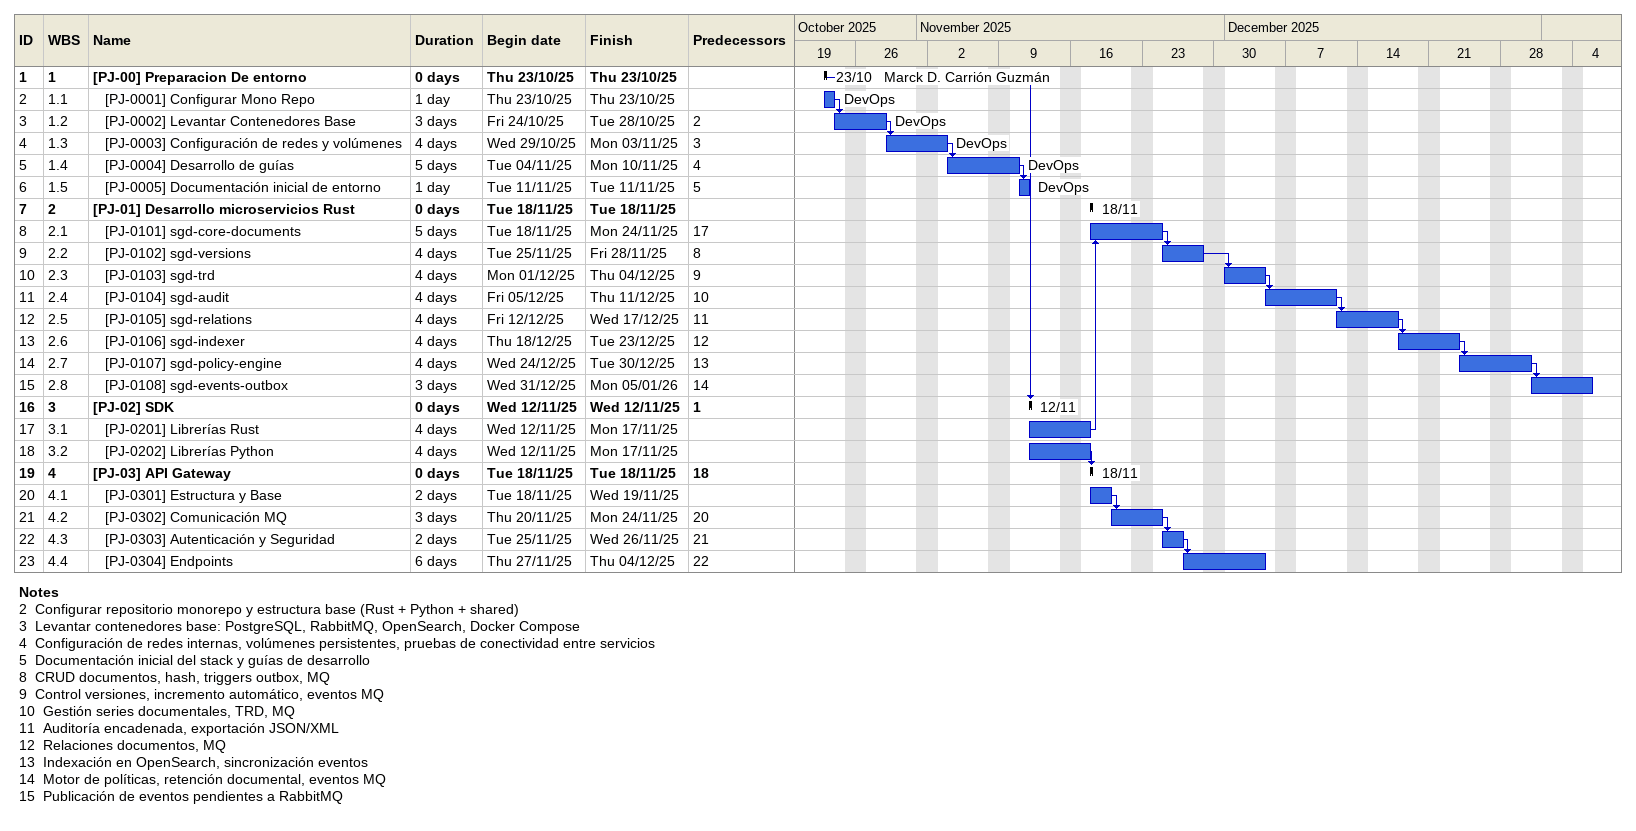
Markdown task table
| ID | WBS | Task | Duration | Start | Finish | Predecessors | Resources |
|---|---|---|---|---|---|---|---|
| 1 | 1 | **[PJ-00] Preparacion De entorno** | 0d | 2025-10-23 | 2025-10-23 |  | Marck D. Carrión Guzmán |
| 2 | 1.1 | [PJ-0001] Configurar Mono Repo | 1d | 2025-10-23 | 2025-10-23 |  | DevOps |
| 3 | 1.2 | [PJ-0002] Levantar Contenedores Base | 3d | 2025-10-24 | 2025-10-28 | 2 | DevOps |
| 4 | 1.3 | [PJ-0003] Configuración de redes y volúmenes | 4d | 2025-10-29 | 2025-11-03 | 3 | DevOps |
| 5 | 1.4 | [PJ-0004] Desarrollo de guías | 5d | 2025-11-04 | 2025-11-10 | 4 | DevOps |
| 6 | 1.5 | [PJ-0005] Documentación inicial de entorno | 1d | 2025-11-11 | 2025-11-11 | 5 | DevOps |
| 7 | 2 | **[PJ-01] Desarrollo microservicios Rust** | 0d | 2025-11-18 | 2025-11-18 |  |  |
| 8 | 2.1 | [PJ-0101] sgd-core-documents | 5d | 2025-11-18 | 2025-11-24 | 17 |  |
| 9 | 2.2 | [PJ-0102] sgd-versions | 4d | 2025-11-25 | 2025-11-28 | 8 |  |
| 10 | 2.3 | [PJ-0103] sgd-trd | 4d | 2025-12-01 | 2025-12-04 | 9 |  |
| 11 | 2.4 | [PJ-0104] sgd-audit | 4d | 2025-12-05 | 2025-12-11 | 10 |  |
| 12 | 2.5 | [PJ-0105] sgd-relations | 4d | 2025-12-12 | 2025-12-17 | 11 |  |
| 13 | 2.6 | [PJ-0106] sgd-indexer | 4d | 2025-12-18 | 2025-12-23 | 12 |  |
| 14 | 2.7 | [PJ-0107] sgd-policy-engine | 4d | 2025-12-24 | 2025-12-30 | 13 |  |
| 15 | 2.8 | [PJ-0108] sgd-events-outbox | 3d | 2025-12-31 | 2026-01-05 | 14 |  |
| 16 | 3 | **[PJ-02] SDK** | 0d | 2025-11-12 | 2025-11-12 | 1 |  |
| 17 | 3.1 | [PJ-0201] Librerías Rust | 4d | 2025-11-12 | 2025-11-17 |  |  |
| 18 | 3.2 | [PJ-0202] Librerías Python | 4d | 2025-11-12 | 2025-11-17 |  |  |
| 19 | 4 | **[PJ-03] API Gateway** | 0d | 2025-11-18 | 2025-11-18 | 18 |  |
| 20 | 4.1 | [PJ-0301] Estructura y Base | 2d | 2025-11-18 | 2025-11-19 |  |  |
| 21 | 4.2 | [PJ-0302] Comunicación MQ | 3d | 2025-11-20 | 2025-11-24 | 20 |  |
| 22 | 4.3 | [PJ-0303] Autenticación y Seguridad | 2d | 2025-11-25 | 2025-11-26 | 21 |  |
| 23 | 4.4 | [PJ-0304] Endpoints | 6d | 2025-11-27 | 2025-12-04 | 22 |  |

Notes
- 2: Configurar repositorio monorepo y estructura base (Rust + Python + shared)
- 3: Levantar contenedores base: PostgreSQL, RabbitMQ, OpenSearch, Docker Compose
- 4: Configuración de redes internas, volúmenes persistentes, pruebas de conectividad entre servicios
- 5: Documentación inicial del stack y guías de desarrollo
- 8: CRUD documentos, hash, triggers outbox, MQ
- 9: Control versiones, incremento automático, eventos MQ
- 10: Gestión series documentales, TRD, MQ
- 11: Auditoría encadenada, exportación JSON/XML
- 12: Relaciones documentos, MQ
- 13: Indexación en OpenSearch, sincronización eventos
- 14: Motor de políticas, retención documental, eventos MQ
- 15: Publicación de eventos pendientes a RabbitMQ
